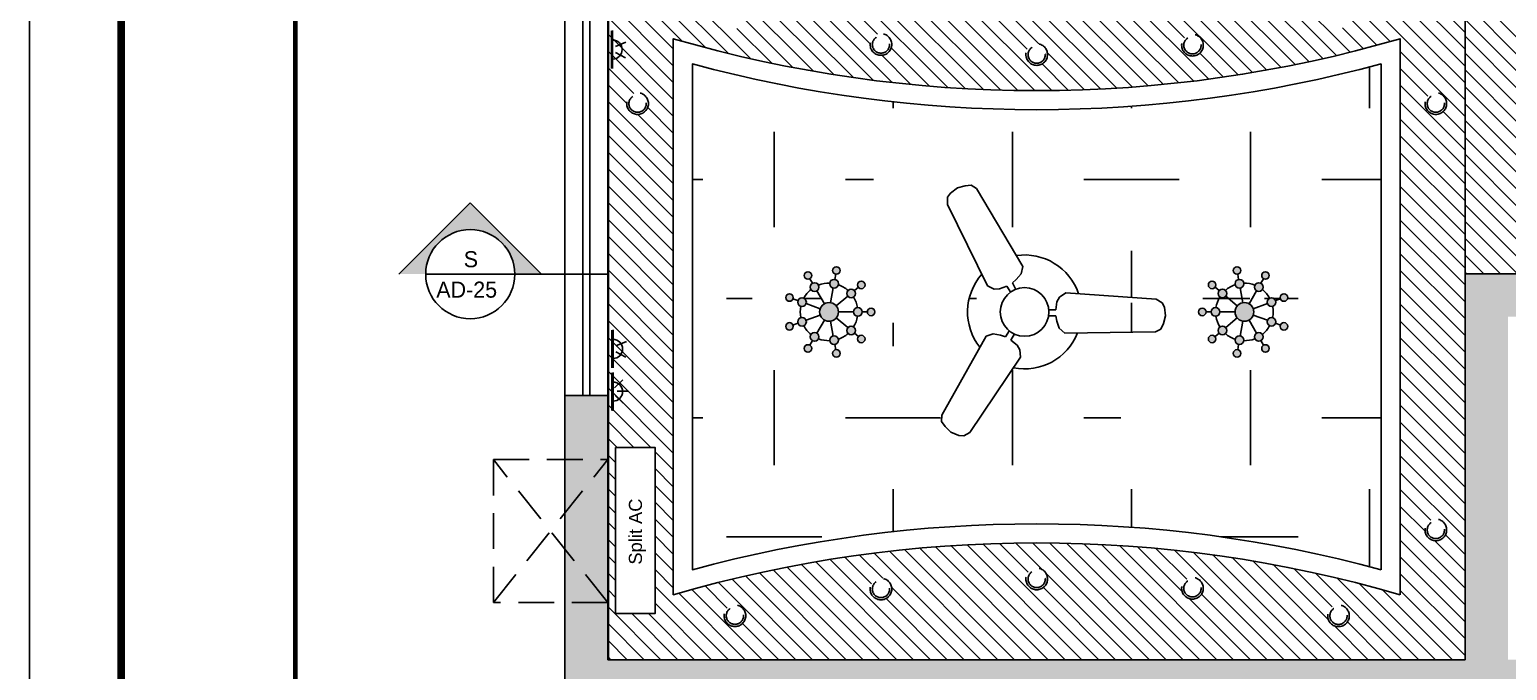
# Model space of a CAD drawing. Extents: x 10753 to 18704, y -5361 to 1140.
# Drawn here: x 12704.2 to 13014.5, y -1232.5 to -1097.9 of the extents above; entities that cross this region are included whole.
import ezdxf

# ---------------------------------------------------------------- set-up
doc = ezdxf.new("R2010")
doc.units = 0
doc.header["$LTSCALE"] = 30
doc.header["$MEASUREMENT"] = 0
doc.linetypes.add('CENTER', pattern=[2, 1.25, -0.25, 0.25, -0.25])
doc.linetypes.add('HIDDEN', pattern=[0.375, 0.25, -0.125])
doc.layers.get('0').update_dxf_attribs({"linetype": 'CONTINUOUS'})
for name, color, linetype in [('ACS', 4, 'CONTINUOUS'), ('Ceiling Plans', 165, 'CONTINUOUS'), ('CEILING SECTION', 33, 'CONTINUOUS'), ('CHANDLIER', 3, 'CONTINUOUS'), ('DT', 53, 'CENTER'), ('E-SAVERS', 2, 'HIDDEN'), ('FANS', 6, 'CONTINUOUS'), ('SEAL', 1, 'CONTINUOUS'), ('stairs terrace', 1, 'CONTINUOUS'), ('SWITCHES', 3, 'CONTINUOUS'), ('WALL', 2, 'CONTINUOUS'), ('Walls Hatch', 51, 'CONTINUOUS'), ('WINDOW', 5, 'CONTINUOUS'), ('WL', 9, 'CONTINUOUS')]:
    doc.layers.add(name, color=color, linetype=linetype)
doc.styles.add('ARIAL', font='arial.ttf', dxfattribs={"height": 2})
doc.styles.add('EE', font='eurr____.ttf')

# ---------------------------------------------------------------- blocks, each defined once
blk = doc.blocks.new('WINDOW')
for p, q in [((12, 0), (0, 0)), ((12, -3.75), (0, -3.75)), ((12, -5.25), (0, -5.25)), ((12, -9), (0, -9))]:
    blk.add_line(p, q)
blk = doc.blocks.new('ACP')
at = {"layer": 'stairs terrace', "linetype": 'HIDDEN'}
for p, q in [((-3, 27), (27, 3)), ((-3, 3), (27, 27)), ((-3, 3), (-3, 27)), ((-3, 27), (27, 27)), ((27, 27), (27, 3))]:
    blk.add_line(p, q, dxfattribs=at)
blk = doc.blocks.new('CHAND')
h = blk.add_hatch(color=256)
h.paths.add_polyline_path([(-0.52, 5.79, 1), (0.52, 5.79, 1)])
h.paths.add_polyline_path([(-0.6, 3.96, 1), (0.6, 3.96, 1)])
h.paths.add_polyline_path([(-1.29, 0, 1), (1.29, 0, 1)])
h = blk.add_hatch(color=256)
h.paths.add_polyline_path([(4.24, 4.44, 1), (3.21, 4.44, 1)])
h.paths.add_polyline_path([(5.19, 1.01, 1), (6.22, 1.01, 1)])
h.paths.add_polyline_path([(4.5, -2.9, 1), (5.53, -2.9, 1)])
h.paths.add_polyline_path([(2.5, -5.44, 1), (1.46, -5.44, 1)])
h.paths.add_polyline_path([(-3.21, 4.44, 1), (-4.24, 4.44, 1)])
h.paths.add_polyline_path([(-6.22, 1.01, 1), (-5.19, 1.01, 1)])
h.paths.add_polyline_path([(-5.53, -2.9, 1), (-4.5, -2.9, 1)])
h.paths.add_polyline_path([(-2.5, -5.44, 1), (-1.46, -5.44, 1)])
h = blk.add_hatch(color=256)
h.paths.add_polyline_path([(3.14, 3.03, 1), (1.95, 3.03, 1)])
h.paths.add_polyline_path([(4.49, 0.69, 1), (3.3, 0.69, 1)])
h.paths.add_polyline_path([(4.02, -1.98, 1), (2.83, -1.98, 1)])
h.paths.add_polyline_path([(1.95, -3.72, 1), (0.76, -3.72, 1)])
h.paths.add_polyline_path([(-0.76, -3.72, 1), (-1.95, -3.72, 1)])
h.paths.add_polyline_path([(-2.83, -1.98, 1), (-4.02, -1.98, 1)])
h.paths.add_polyline_path([(-3.3, 0.69, 1), (-4.49, 0.69, 1)])
h.paths.add_polyline_path([(-1.95, 3.03, 1), (-3.14, 3.03, 1)])
for p, q in [((0, 5.28), (0, 4.55)), ((-3.39, 4.04), (-2.93, 3.49)), ((-2.16, 2.57), (-0.83, 0.99)), ((0, 3.36), (0, 1.29)), ((2.16, 2.57), (0.83, 0.99)), ((3.39, 4.04), (2.93, 3.49)), ((-5.19, 0.92), (-4.48, 0.79)), ((-3.31, 0.58), (-1.27, 0.22)), ((3.31, 0.58), (1.27, 0.22)), ((5.19, 0.92), (4.48, 0.79)), ((-2.91, -1.68), (-1.11, -0.64)), ((-1.15, -3.16), (-0.44, -1.21)), ((1.15, -3.16), (0.44, -1.21)), ((2.91, -1.68), (1.11, -0.64)), ((-4.57, -2.64), (-3.94, -2.28)), ((4.57, -2.64), (3.94, -2.28)), ((-1.8, -4.96), (-1.56, -4.28)), ((1.8, -4.96), (1.56, -4.28))]:
    blk.add_line(p, q)
for centre, radius in [((0, 5.79), 0.517), ((-3.72, 4.44), 0.517), ((0, 3.96), 0.596), ((3.72, 4.44), 0.517), ((-2.54, 3.03), 0.596), ((2.54, 3.03), 0.596), ((-5.7, 1.01), 0.517), ((-3.89, 0.69), 0.596), ((0, 0), 1.29), ((3.89, 0.69), 0.596), ((5.7, 1.01), 0.517), ((-3.43, -1.98), 0.596), ((3.43, -1.98), 0.596), ((-5.02, -2.9), 0.517), ((-1.35, -3.72), 0.596), ((1.35, -3.72), 0.596), ((5.02, -2.9), 0.517), ((-1.98, -5.44), 0.517), ((1.98, -5.44), 0.517)]:
    blk.add_circle(centre, radius)
for start, end in [(138.6446, 161.3554), (98.6446, 121.3554), (58.6446, 81.3554), (18.6446, 41.3554), (178.6446, 201.3554), (338.6446, 1.3554), (218.6446, 241.3554), (258.6446, 281.3554), (298.6446, 321.3554)]:
    blk.add_arc((0, 0), 3.96, start, end)
blk = doc.blocks.new('11PFAN01')
at = {"color": 0, "linetype": 'ByBlock'}
for p, q in [((-4.48, 16.8), (-5.46, 16.37)), ((-3.51, 16.82), (-4.48, 16.8)), ((-2.75, 16.71), (-3.51, 16.82)), ((-2.22, 16.16), (-2.75, 16.71)), ((-5.91, 15.96), (-6.12, 15.11)), ((-6.12, 15.11), (-3.7, 4.21)), ((-5.46, 16.37), (-5.91, 15.96)), ((1.1, 5.49), (-2.22, 16.16)), ((0.72, 4.68), (1.1, 5.49)), ((-3.7, 4.21), (-2.99, 3.61)), ((-0.62, 3.82), (-0.05, 4.13)), ((-0.38, 2.93), (-0.62, 3.82)), ((-0.05, 4.13), (0.72, 4.68)), ((-2.99, 3.61), (-2.34, 3.48)), ((-2.34, 3.48), (-1.35, 3.61)), ((-1.35, 3.61), (-1.1, 2.73)), ((4.18, 0.28), (3.8, -0.63)), ((4.62, 0.78), (4.18, 0.28)), ((5.49, 1.1), (4.62, 0.78)), ((16.15, -2.26), (5.49, 1.1)), ((-5.31, -1.8), (-12.89, -10)), ((-4.41, -1.72), (-5.31, -1.8)), ((-3.55, -2.11), (-4.41, -1.72)), ((-2.34, -1.8), (-3, -2.45)), ((2.73, -1.13), (3.62, -1.37)), ((3.8, -0.63), (2.92, -0.41)), ((3.62, -1.37), (3.6, -2.02)), ((-3, -2.45), (-3.55, -2.11)), ((-2.45, -2.98), (-1.82, -2.32)), ((-1.84, -3.76), (-2.45, -2.98)), ((3.6, -2.02), (3.69, -2.96)), ((3.69, -2.96), (4.21, -3.7)), ((16.78, -2.86), (16.15, -2.26)), ((16.9, -3.46), (16.78, -2.86)), ((16.79, -4.52), (16.9, -3.46)), ((-10.03, -12.86), (-1.79, -5.31)), ((-1.63, -4.39), (-1.84, -3.76)), ((-1.79, -5.31), (-1.63, -4.39)), ((4.21, -3.7), (15.11, -6.16)), ((15.85, -5.98), (16.32, -5.37)), ((16.32, -5.37), (16.79, -4.52)), ((15.11, -6.16), (15.85, -5.98)), ((-12.89, -10), (-13.1, -10.74)), ((-13.1, -10.74), (-12.81, -11.44)), ((-12.81, -11.44), (-12.31, -12.28)), ((-12.31, -12.28), (-11.45, -12.91)), ((-11.45, -12.91), (-10.87, -13.1)), ((-10.87, -13.1), (-10.03, -12.86))]:
    blk.add_line(p, q, dxfattribs=at)
blk.add_circle((0, 0), 3, dxfattribs=at)
blk = doc.blocks.new('2P')
for p, q in [((-0.13, -1.99), (-0.13, 1.96)), ((0, -2), (0, 2)), ((0.3, 0.31), (1.4, 0.79)), ((0.31, -0.31), (1.34, -0.88))]:
    blk.add_line(p, q)
blk.add_arc((0, 0), 1, 270, 90)
blk = doc.blocks.new('3P')
for p, q in [((-0.13, -1.99), (-0.13, 1.96)), ((0, -2), (0, 2)), ((0.17, 0.4), (1.02, 1.24)), ((0.44, 0.05), (1.61, 0.05)), ((0.22, -0.39), (1.05, -1.22))]:
    blk.add_line(p, q)
blk.add_arc((0, 0), 1, 270, 90)

msp = doc.modelspace()

# ---------------------------------------------------------------- hatches: boundary and pattern name
at = {"layer": 'Ceiling Plans'}
h = msp.add_hatch(dxfattribs=at)
h.set_pattern_fill('ANSI31', color=200, scale=20, angle=90)
h.set_pattern_definition([(135, (16662.0542, -20618.8955), (-1.76776695, -1.76776695), [])])
h.paths.add_polyline_path([(12872.07826, -1086.21197), (12872.07826, -1107.22656, 0.040194288), (12915.67868, -1110.73721), (12915.67868, -1105.43741, -1), (12915.67868, -1100.89569), (12915.67868, -1086.21197)])
h.paths.add_polyline_path([(12882.97836, -1103.32898, -1), (12882.97836, -1098.78727, -1)], flags=16)
h.paths.add_polyline_path([(12882.97836, -1102.87481, -1), (12882.97836, -1099.24144, -1)], flags=0)
h.paths.add_polyline_path([(12838.79226, -1086.21197), (12839.42177, -1086.84416), (12835.50201, -1089.48824, -0.362701715), (12839.74421, -1093.12882, -0.063979144), (12836.26811, -1093.73947), (12835.03677, -1095.44464, -0.559360293), (12835.05408, -1095.21309), (12834.26698, -1093.68697, -0.057507431), (12831.16424, -1093.01439, -0.362701714), (12835.50201, -1089.48824), (12837.73239, -1086.21197), (12825.7528, -1086.21197), (12825.7528, -1230.21197), (12872.07826, -1230.21197), (12872.07826, -1209.19737, 0.030785584), (12839.37794, -1216.58683), (12839.37794, -1099.8371, 0.030785584), (12872.07826, -1107.22656), (12872.07826, -1086.21197)])
h.paths.add_polyline_path([(12852.32181, -1097.72039, -1), (12852.32181, -1093.17868, -1)], flags=16)
h.paths.add_polyline_path([(12852.32181, -1097.26622, -1), (12852.32181, -1093.63285, -1)], flags=0)
h.paths.add_polyline_path([(12831.88411, -1115.73309, -1), (12831.88411, -1111.19138, -1)], flags=16)
h.paths.add_polyline_path([(12831.88411, -1115.27892, -1), (12831.88411, -1111.64555, -1)], flags=0)
h.paths.add_polyline_path([(12835.56117, -1185.64337), (12835.56117, -1220.52372), (12827.23251, -1220.52372), (12827.23251, -1185.64337)], flags=16)
h.paths.add_polyline_path([(12852.32181, -1223.24526, -1), (12852.32181, -1218.70355, -1)], flags=16)
h.paths.add_polyline_path([(12852.32181, -1222.79109, -1), (12852.32181, -1219.15772, -1)], flags=0)
h.paths.add_polyline_path([(12915.67868, -1086.21197), (12915.67868, -1100.89569, -1), (12915.67868, -1105.43741), (12915.67868, -1110.73721, 0.040194288), (12959.27911, -1107.22656), (12959.27911, -1086.21197)])
h.paths.add_polyline_path([(12938.98585, -1087.2041), (12937.23122, -1087.2041), (12937.15295, -1087.44628), (12942.603, -1087.44628, -1.0691929)], flags=16)
h.paths.add_polyline_path([(12945.95277, -1088.62604), (12945.95277, -1086.80935), (12956.85288, -1086.80935), (12956.85288, -1088.62604), (12955.43279, -1088.62604, -1), (12951.79942, -1088.62604), (12950.95505, -1088.62604, -1), (12947.32168, -1088.62604)], flags=16)
h.paths.add_polyline_path([(12948.379, -1098.9315, -1), (12948.379, -1103.47321, -1)], flags=16)
h.paths.add_polyline_path([(12948.379, -1099.38567, -1), (12948.379, -1103.01904, -1)], flags=0)
h.paths.add_polyline_path([(12959.27911, -1086.21197), (12959.27911, -1107.22656, 0.030785584), (12991.97943, -1099.8371), (12991.97943, -1216.58683, 0.030785584), (12959.27911, -1209.19737), (12959.27911, -1230.21197), (13005.60457, -1230.21197), (13005.60457, -1086.21197)])
h.paths.add_polyline_path([(12999.47326, -1115.73309, -1), (12999.47326, -1111.19138, -1)], flags=16)
h.paths.add_polyline_path([(12999.47326, -1115.27892, -1), (12999.47326, -1111.64555, -1)], flags=0)
h.paths.add_polyline_path([(12979.03555, -1097.6986, -1), (12979.03555, -1093.15689, -1)], flags=16)
h.paths.add_polyline_path([(12979.03555, -1097.24443, -1), (12979.03555, -1093.61106, -1)], flags=0)
h.paths.add_polyline_path([(12999.47326, -1205.23256, -1), (12999.47326, -1200.69084, -1)], flags=16)
h.paths.add_polyline_path([(12999.47326, -1204.77838, -1), (12999.47326, -1201.14502, -1)], flags=0)
h.paths.add_polyline_path([(12979.03555, -1223.26705, -1), (12979.03555, -1218.72533, -1)], flags=16)
h.paths.add_polyline_path([(12979.03555, -1222.81287, -1), (12979.03555, -1219.17951, -1)], flags=0)
h.paths.add_polyline_path([(12915.67868, -1205.68673), (12915.67868, -1210.98653, -1), (12915.67868, -1215.52824), (12915.67868, -1230.21197), (12959.27911, -1230.21197), (12959.27911, -1209.19737, 0.040194288)])
h.paths.add_polyline_path([(12948.379, -1212.95072, -1), (12948.379, -1217.49243, -1)], flags=16)
h.paths.add_polyline_path([(12948.379, -1213.40489, -1), (12948.379, -1217.03826, -1)], flags=0)
h.paths.add_polyline_path([(12872.07826, -1209.19737), (12872.07826, -1230.21197), (12915.67868, -1230.21197), (12915.67868, -1215.52824, -1), (12915.67868, -1210.98653), (12915.67868, -1205.68673, 0.040194288)])
h.paths.add_polyline_path([(12882.97836, -1217.63667, -1), (12882.97836, -1213.09496, -1)], flags=16)
h.paths.add_polyline_path([(12882.97836, -1217.1825, -1), (12882.97836, -1213.54913, -1)], flags=0)
h.paths.add_polyline_path([(12834.45388, -1211.13451), (12834.45388, -1195.49483), (12829.11949, -1195.49483), (12829.11949, -1211.13451)], flags=8)
h = msp.add_hatch(dxfattribs=at)
h.set_pattern_fill('ANSI31', color=200, scale=20, angle=90)
h.set_pattern_definition([(135, (15416.9126, -16542.626), (-1.76776695, -1.76776695), [])])
h.paths.add_polyline_path([(13005.60457, -1149.21197), (13053.60457, -1149.21197), (13053.60457, -1086.21197), (13005.60457, -1086.21197)])
h.paths.add_polyline_path([(13017.60457, -1098.21197), (13041.60457, -1098.21197), (13041.60457, -1137.21197), (13017.60457, -1137.21197)], flags=16)
h = msp.add_hatch(dxfattribs=at)
h.set_pattern_fill('CHKDS', color=200, scale=20, angle=90, pattern_type=2)
h.set_pattern_definition([(90, (11785.538, -16364.426), (-25, 25), [20, -30]), (180, (11795.538, -16329.426), (-25, -25), [20, -30])])
h.paths.add_polyline_path([(12843.37794, -1105.11715), (12843.37794, -1211.30678, -0.133056139), (12987.97943, -1211.30678), (12987.97943, -1105.11715, -0.133056139)])
h.paths.add_polyline_path([(12869.88041, -1151.58278, -0.182862386), (12873.47609, -1149.27636, -2.144506921), (12874.40264, -1148.4989, -6.429766468), (12880.23385, -1156.80916, -0.183241603), (12873.84962, -1162.5959, -0.190225912), (12864.52563, -1160.46238, -0.181180288), (12868.56955, -1152.74289, -1.322978373)], flags=16)
h.paths.add_polyline_path([(12879.63899, -1151.52211, -0.270815455), (12877.52899, -1157.9008), (12875.85127, -1160.76037, -4.906209333), (12878.67651, -1152.29237, -2.0810875)], flags=16)
h.paths.add_polyline_path([(12911.38234, -1145.36733, -0.362510786), (12924.4584, -1153.37513), (12943.66114, -1154.70705), (12941.77974, -1161.37288), (12924.24505, -1161.61415, -0.362510786), (12910.77206, -1168.93445), (12900.01722, -1184.89855), (12895.18514, -1179.9363), (12903.74354, -1164.63017, -0.362510786), (12904.14047, -1149.30207), (12895.69257, -1132.00606), (12902.40605, -1130.30248)], flags=16)
h.paths.add_polyline_path([(12917.952, -1155.53261), (12918.03204, -1155.69815), (12921.78099, -1153.18943), (12943.66114, -1154.70705), (12941.77974, -1161.37288), (12921.56548, -1161.65102), (12918.05259, -1158.54989, -0.392063362), (12912.15683, -1162.221), (12911.97345, -1162.20755), (12912.27159, -1166.7086), (12900.01722, -1184.89855), (12895.18514, -1179.9363), (12905.0514, -1162.29116), (12909.49349, -1160.79947, -0.540714097), (12911.28235, -1152.43777), (12911.18642, -1152.26114), (12909.75406, -1152.31037), (12910.1677, -1153.03631, -0.499968333)], flags=0)
h.paths.add_polyline_path([(12959.09947, -1162.87656, -0.561974527), (12958.07308, -1164.04363), (12957.6071, -1166.68633, -6.035522315), (12953.66142, -1158.01202, -1.322978373), (12953.31217, -1156.29672, -0.280667595), (12957.34958, -1151.48512, -1.078433848), (12959.13635, -1151.17006, -0.182862386), (12963.30402, -1150.23253, -1.732050808), (12964.4882, -1149.54885, -6.587482768), (12967.07786, -1159.62234, -0.183241603)])
h.paths.add_polyline_path([(12955.29128, -1152.67348, -0.774697603), (12966.84347, -1154.45068, -1.191753593), (12968.37477, -1154.18067, -3.254945542), (12962.60802, -1152.83187), (12964.24562, -1155.7146, -1.417582872), (12965.86039, -1155.13962, -4.757598978), (12962.75174, -1163.21866), (12962.29687, -1162.43079, -0.32181309), (12955.29128, -1161.73429, -1.078433848), (12954.12505, -1160.34443, -0.280667595), (12954.12505, -1154.06334, -1.078433848)], flags=16)
at = {"layer": 'CEILING SECTION'}
msp.add_hatch(color=256, dxfattribs=at).paths.add_polyline_path([(12811.74326, -1149.27055), (12806.0874, -1149.27055, 0.414213562), (12796.74326, -1139.92641, 0.414213562), (12787.39911, -1149.27055), (12781.74326, -1149.27055), (12796.74326, -1134.27055)])
at = {"layer": 'Walls Hatch'}
h = msp.add_hatch(color=51, dxfattribs=at)
h.dxf.hatch_style = 1
h.paths.add_polyline_path([(13110.60457, -900.21197), (13110.60457, -1077.21197), (13106.10457, -1077.21197), (13106.10457, -1086.21197), (13119.60457, -1086.21197), (13119.60457, -909.21197), (13178.10457, -909.21197), (13178.10457, -900.21197)])
h.paths.add_polyline_path([(12930.60457, -1077.21197), (12930.60457, -957.21197), (12917.10457, -957.21197), (12917.10457, -961.71197), (12921.60457, -961.71197), (12921.60457, -1057.71197), (12825.60457, -1057.71197), (12825.60457, -1048.71197), (12816.60457, -1048.71197), (12816.60457, -1090.71197), (12825.60457, -1090.71197), (12825.60457, -1062.21197), (12921.60457, -1062.21197), (12921.60457, -1086.21197), (13005.60457, -1086.21197), (13053.60457, -1086.21197), (13053.60457, -1090.71197), (13062.60457, -1090.71197), (13062.60457, -1086.21197), (13064.10457, -1086.21197), (13064.10457, -1077.21197)])
h.paths.add_polyline_path([(13053.60457, -1132.71197), (13053.60457, -1149.21197), (13049.1025, -1149.21197), (13049.1025, -1158.21197), (13095.60457, -1158.21197), (13095.60457, -1230.21197), (13014.60457, -1230.21197), (13014.60457, -1158.21197), (13019.1025, -1158.21197), (13019.1025, -1149.21197), (13005.60457, -1149.21197), (13005.60457, -1230.21197), (12825.7528, -1230.21197), (12825.60457, -1230.21197), (12825.60457, -1174.71197), (12816.60457, -1174.71197), (12816.60457, -1234.71197), (12882.60457, -1234.71197), (12969.60457, -1234.71197), (13031.10457, -1234.71197), (13031.10457, -1338.21197), (12996.60457, -1338.21197), (12996.60457, -1347.21197), (13031.10457, -1347.21197), (13104.60457, -1347.21197), (13104.60457, -1338.21197), (13035.60457, -1338.21197), (13035.60457, -1234.71197), (13095.60457, -1234.71197), (13095.60457, -1302.14447), (13104.60457, -1302.14447), (13104.60457, -1290.21197), (13100.10457, -1290.21197), (13100.10457, -1158.21197), (13139.82997, -1158.21197), (13143.60457, -1158.21197), (13143.60457, -1149.21197), (13062.60457, -1149.21197), (13062.60457, -1132.71197)])
h.paths.add_polyline_path([(12825.60457, -1338.21197), (12825.60457, -1296.21197), (12830.10457, -1296.21197), (12830.10457, -1291.71197), (12816.60457, -1291.71197), (12816.60457, -1347.21197), (12912.60457, -1347.21197), (12912.60457, -1338.21197), (12887.10457, -1338.21197), (12887.10457, -1291.71197), (12854.10457, -1291.71197), (12854.10457, -1296.21197), (12882.60457, -1296.21197), (12882.60457, -1338.21197)])
h.paths.add_polyline_path([(12816.60457, -876.21197), (12816.60457, -1000.71197), (12825.60457, -1000.71197), (12825.60457, -961.71197), (12887.10457, -961.71197), (12887.10457, -957.21197), (12825.60457, -957.21197), (12825.60457, -885.21197), (12921.60457, -885.21197), (12921.60457, -912.21197), (12930.60457, -912.21197), (12930.60457, -885.21197), (12966.607, -885.21197), (12966.607, -876.21197)])
h.paths.add_polyline_path([(13322.10457, -900.21197), (13322.10457, -909.21197), (13380.60457, -909.21197), (13380.60457, -933.30958, -0.022070349), (13394.10457, -933.42313), (13394.10457, -924.41139, 0.006949214), (13389.60457, -924.25055), (13389.60457, -900.21197)])
h.paths.add_polyline_path([(13293.06889, -1086.21197), (13293.06889, -1090.71197), (13302.06889, -1090.71197), (13302.06889, -1086.21197, -0.98816443), (13470.04507, -1084.21197), (13415.10457, -1084.21197), (13415.10457, -1093.21197), (13424.10457, -1093.21197), (13424.10457, -1088.71197), (13479.03528, -1088.71197, 1.013533646)])
h.paths.add_polyline_path([(13184.10457, -1137.21197), (13184.10457, -1149.21197), (13179.60457, -1149.21197), (13179.60457, -1158.21197), (13184.10457, -1158.21197), (13184.10457, -1290.21197), (13179.60457, -1290.21197), (13179.60457, -1347.21197), (13214.10457, -1347.21197), (13214.10457, -1338.21197), (13188.60457, -1338.21197), (13188.60457, -1222.71197), (13215.60457, -1222.71197), (13215.60457, -1218.21197), (13188.60457, -1218.21197), (13188.60457, -1146.21197), (13266.60457, -1146.21197), (13266.60457, -1186.71197), (13275.60457, -1186.71197), (13275.60457, -1146.21197), (13302.06889, -1146.21197), (13302.06889, -1132.71197), (13293.06889, -1132.71197), (13293.06889, -1137.21197)])
h.paths.add_polyline_path([(13266.60457, -1216.71197), (13266.60457, -1338.21197), (13262.10457, -1338.21197), (13262.10457, -1347.21197), (13284.60457, -1347.21197), (13284.60457, -1338.21197), (13275.60457, -1338.21197), (13275.60457, -1216.71197)], flags=17)
h.paths.add_polyline_path([(13415.10457, -1135.21197), (13415.10457, -1137.21197), (13344.06889, -1137.21197), (13344.06889, -1146.21197), (13419.60457, -1146.21197), (13419.60457, -1338.21197), (13400.10457, -1338.21197), (13400.10457, -1347.21197), (13439.10457, -1347.21197), (13439.10457, -1338.21197), (13424.10457, -1338.21197), (13424.10457, -1135.21197)])
h.paths.add_polyline_path([(13356.60457, -1338.21197), (13356.60457, -1347.21197), (13370.10457, -1347.21197), (13370.10457, -1338.21197)], flags=17)
h.paths.add_polyline_path([(13370.10457, -1338.21197), (13381.35457, -1347.21197), (13388.85457, -1347.21197), (13400.10457, -1338.21197)], flags=17)
h.paths.add_polyline_path([(13370.10457, -1338.21197), (13370.10457, -1347.21197), (13381.35457, -1347.21197)], flags=16)
h.paths.add_polyline_path([(13388.85457, -1347.21197), (13400.10457, -1347.21197), (13400.10457, -1338.21197)], flags=16)
h.paths.add_polyline_path([(13466.10457, -1167.19171), (13466.10457, -1287.21197), (13475.10457, -1287.21197), (13475.10457, -1167.19171), (13499.10457, -1167.19171), (13499.10457, -1158.19171), (13475.10457, -1158.19171, 0.414213562)])
h.paths.add_polyline_path([(13521.07969, -1158.19171), (13499.10457, -1158.19171), (13499.10457, -1167.19171), (13526.3767, -1167.19171, 0.066681892), (13542.74331, -1127.40813), (13534.03918, -1125.11946, -0.058237248)])
h.paths.add_polyline_path([(13476.11029, -951.53997), (13471.10799, -959.02175, -0.094745019), (13512.03291, -999.36691), (13519.44256, -994.25837, 0.094745019)])
h.paths.add_polyline_path([(13431.85935, -930.81817), (13429.31544, -939.45116, -0.018581867), (13440.09313, -943.06735), (13443.27103, -934.64708, 0.018581867)])
h.paths.add_polyline_path([(13528.18221, -1029.53038, -0.02209114), (13532.62924, -1042.29087), (13541.25044, -1039.70728, 0.02209114), (13536.54182, -1026.19617)])
h.paths.add_polyline_path([(13538.83482, -1077.75199, -0.02209114), (13538.98545, -1091.26433), (13547.98054, -1091.56153, 0.02209114), (13547.82105, -1077.25434)])

# ---------------------------------------------------------------- linework, layer by layer
at = {"layer": 'ACS'}
msp.add_lwpolyline([(12827.23251, -1185.64337), (12835.56117, -1185.64337), (12835.56117, -1220.52372), (12827.23251, -1220.52372)], close=True, dxfattribs=at)
at = {"layer": 'Ceiling Plans'}
msp.add_lwpolyline([(12825.7528, -1230.21197), (12825.7528, -1086.21197), (13005.60457, -1086.21197), (13005.60457, -1230.21197)], close=True, dxfattribs=at)
at = {"layer": 'Ceiling Plans', "color": 200}
msp.add_lwpolyline([(13005.60457, -1149.21197), (13005.60457, -1086.21197), (13053.60457, -1086.21197), (13053.60457, -1149.21197)], close=True, dxfattribs=at)
for points in [[(12991.97943, -1216.58683, 0.142857143), (12839.37794, -1216.58683), (12839.37794, -1216.58683), (12839.37794, -1099.8371, 0.142857143), (12991.97943, -1099.8371), (12991.97943, -1099.8371)], [(12987.97943, -1211.30678, 0.133056139), (12843.37794, -1211.30678), (12843.37794, -1105.11715, 0.133056139), (12987.97943, -1105.11715)]]:
    msp.add_lwpolyline(points, format="xyb", close=True, dxfattribs=at)
at = {"layer": 'Ceiling Plans'}
for start, end in [(18.6643768, 98.3688843), (138.6643768, 218.3688843), (258.6643768, 338.3688843)]:
    msp.add_arc((12913.12364, -1157.20388), 11.96395, start, end, dxfattribs=at)
at = {"layer": 'CEILING SECTION'}
for p, q in [((12781.74326, -1149.27055), (12796.74326, -1134.27055)), ((12811.74326, -1149.27055), (12796.74326, -1134.27055)), ((12806.0874, -1149.27055), (12787.39911, -1149.27055)), ((12806.0874, -1149.27055), (12825.7528, -1149.27055))]:
    msp.add_line(p, q, dxfattribs=at)
msp.add_circle((12796.74326, -1149.27055), 9.34415, dxfattribs=at)
at = {"layer": 'DT'}
msp.add_line((13005.60457, -1222.03689), (13005.60457, -1094.38705), dxfattribs=at)
at = {"layer": 'E-SAVERS', "color": 2}
for centre, radius in [((12882.97836, -1101.05812), 2.27086), ((12882.97836, -1101.05812), 1.81668), ((12915.67868, -1103.16655), 2.27086), ((12915.67868, -1103.16655), 1.81668), ((12948.379, -1101.20236), 2.27086), ((12948.379, -1101.20236), 1.81668), ((12831.88411, -1113.46223), 2.27086), ((12831.88411, -1113.46223), 1.81668), ((12999.47326, -1113.46223), 2.27086), ((12999.47326, -1113.46223), 1.81668), ((12999.47326, -1202.9617), 2.27086), ((12999.47326, -1202.9617), 1.81668), ((12882.97836, -1215.36581), 2.27086), ((12915.67868, -1213.25738), 2.27086), ((12915.67868, -1213.25738), 1.81668), ((12948.379, -1215.22158), 2.27086), ((12882.97836, -1215.36581), 1.81668), ((12948.379, -1215.22158), 1.81668), ((12852.32181, -1220.9744), 2.27086), ((12852.32181, -1220.9744), 1.81668), ((12979.03555, -1220.99619), 2.27086), ((12979.03555, -1220.99619), 1.81668)]:
    msp.add_circle(centre, radius, dxfattribs=at)
at = {"layer": 'SEAL', "color": 1}
msp.add_lwpolyline([(13965.2198, -732.20551), (13965.2198, -1578.8118), (12704.22678, -1578.8118), (12704.22678, -732.20551)], close=True, dxfattribs=at)
at = {"layer": 'WALL'}
for p, q in [((13005.60457, -1230.21197), (13005.60457, -1149.21197)), ((13005.60457, -1149.21197), (13019.1025, -1149.21197)), ((13005.60457, -1158.21197), (13005.60457, -1158.21197)), ((12816.60457, -1234.71197), (12816.60457, -1174.71197)), ((12825.60457, -1174.71197), (12816.60457, -1174.71197)), ((12825.60457, -1230.21197), (12825.60457, -1174.71197)), ((12825.60457, -1230.21197), (13005.60457, -1230.21197)), ((12825.60457, -1230.21197), (13005.60457, -1230.21197))]:
    msp.add_line(p, q, dxfattribs=at)
at = {"layer": 'WALL', "const_width": 1}
msp.add_lwpolyline([(13471.14243, -1406.85085), (12760.00266, -1407.06632), (12760.00266, -840.21197)], dxfattribs=at)
at = {"layer": 'WL'}
msp.add_line((12959.27911, -1230.21197), (12951.10403, -1230.21197), dxfattribs=at)
at = {"layer": 'WL', "const_width": 1.60342}
msp.add_lwpolyline([(13945.97875, -751.44656), (13945.97875, -1559.57075), (12723.46783, -1559.57075), (12723.46783, -751.44656)], close=True, dxfattribs=at)

# ---------------------------------------------------------------- block references
at = {"layer": 'CHANDLIER', "yscale": 1.526014937340898, "zscale": 1.526014937340898}
for p, xscale, rotation in [((12872.07826, -1157.20388), -1.526014937340898, 270), ((12959.27911, -1157.20388), 1.526014937340898, 90)]:
    msp.add_blockref('CHAND', p, dxfattribs=dict(at, xscale=xscale, rotation=rotation))
at = {"layer": 'FANS', "color": 6, "xscale": 1.703141671139011, "yscale": 1.703141671139011, "zscale": 1.703141671139011, "rotation": 253.5231213042859}
msp.add_blockref('11PFAN01', (12913.12364, -1157.20388), dxfattribs=at)
at = {"layer": 'SWITCHES', "xscale": 2, "yscale": 2, "zscale": 2}
for name, p in [('2P', (12826.64634, -1102.11894)), ('2P', (12826.72915, -1164.96859)), ('3P', (12826.72915, -1173.93003))]:
    msp.add_blockref(name, p, dxfattribs=at)
at = {"layer": 'WALL', "rotation": 90}
msp.add_blockref('ACP', (12828.60457, -1215.21197), dxfattribs=at)
at = {"layer": 'WINDOW', "xscale": 7, "zscale": 7, "rotation": 90}
msp.add_blockref('WINDOW', (12816.60457, -1174.71197), dxfattribs=at)

# ---------------------------------------------------------------- texts
at = {"layer": 'ACS', "style": 'ARIAL'}
msp.add_text('Split AC', height=2.746827, rotation=90, dxfattribs=at).set_placement((12832.80222, -1210.24544))
at = {"layer": 'CEILING SECTION', "insert": (12795.38822, -1144.43983), "char_height": 3.369284, "attachment_point": 1, "rotation": 359.7603176, "style": 'EE'}
msp.add_mtext_dynamic_manual_height_columns('{\\C0;S}', width=21.3389558, gutter_width=45, heights=[0], dxfattribs=at)
at = {"layer": 'CEILING SECTION', "insert": (12789.61743, -1150.83434), "char_height": 3.3692839, "attachment_point": 1, "style": 'EE'}
msp.add_mtext_dynamic_manual_height_columns('{\\C0;AD-25}', width=31.0716794, gutter_width=45, heights=[0], dxfattribs=at)

doc.saveas('drawing.dxf')
